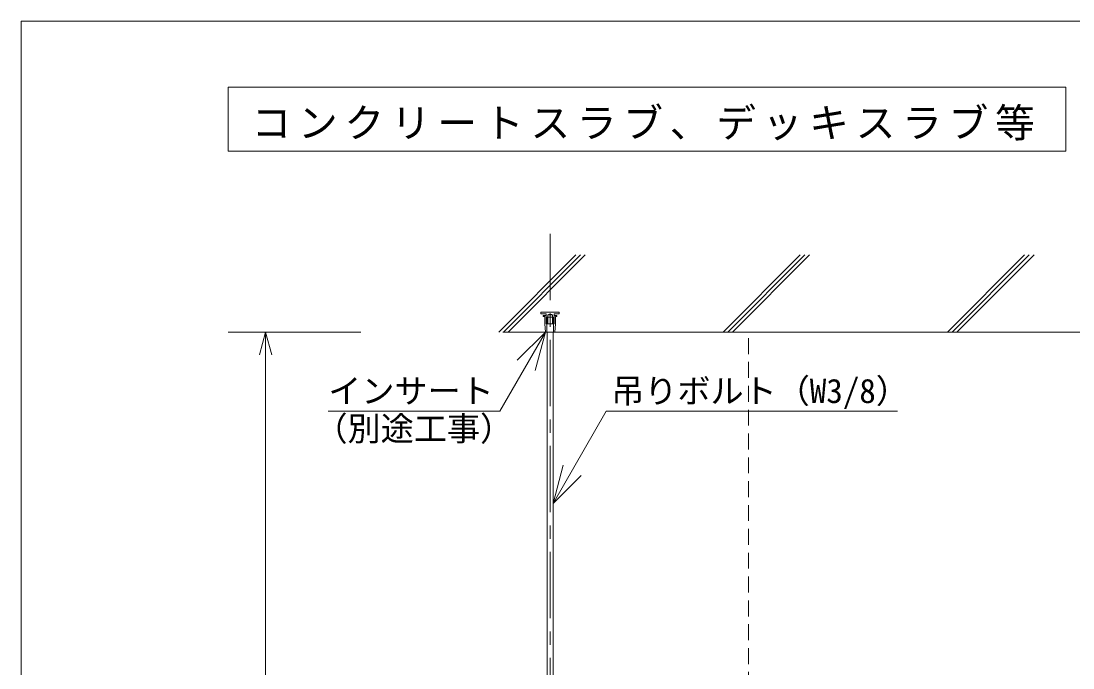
# Model space of a CAD drawing. Units: millimetres at full size, sheet at 1:20; details may follow other scales. Extents: x -4155 to 4045, y -2866 to 2834.
# Drawn here: x -878 to 711, y -883 to 94 of the extents above; entities that cross this region are included whole.
import ezdxf
from ezdxf.enums import TextEntityAlignment as Align

# ---------------------------------------------------------------- set-up
doc = ezdxf.new("R2010")
doc.units = ezdxf.units.MM
doc.header["$LTSCALE"] = 20
doc.linetypes.add('CHAIN1', pattern=[8, 5, -1, 1, -1])
doc.linetypes.add('DASHED1', pattern=[1.8, 1.2, -0.6])
for name, color, linetype, lineweight in [('1-0_断面', 7, 'Continuous', 9), ('1-1_寸法', 7, 'Continuous', 9), ('1-2_文字', 7, 'Continuous', 9), ('F-1_レイアウト', 7, 'Continuous', 9)]:
    doc.layers.add(name, color=color, linetype=linetype, lineweight=lineweight)
doc.styles.add('ＭＳ ゴシック', font='')
doc.styles.get('ＭＳ ゴシック').set_extended_font_data('MS Gothic')

msp = doc.modelspace()

# ---------------------------------------------------------------- linework, layer by layer
at = {"layer": '1-0_断面', "color": 4, "linetype": 'CHAIN1'}
msp.add_line((-78.74, -227.85), (-78.74, -1887.65), dxfattribs=at)
at = {"layer": '1-0_断面'}
for p, q in [((-92.74, -346.01), (-92.74, -348.51)), ((-64.74, -346.01), (-92.74, -346.01)), ((-92.74, -348.51), (-84.74, -348.51)), ((-84.74, -348.51), (-84.74, -363.51)), ((-82.24, -350.01), (-78.74, -348.51)), ((-78.74, -348.51), (-75.24, -350.01)), ((-72.74, -348.51), (-64.74, -348.51)), ((-72.74, -363.51), (-72.74, -348.51)), ((-64.74, -348.51), (-64.74, -346.01)), ((-89.24, -351.01), (-89.24, -352.51)), ((-89.24, -351.01), (-84.74, -351.01)), ((-89.24, -352.51), (-86.74, -352.51)), ((-86.74, -352.51), (-86.74, -363.51)), ((-86.74, -363.51), (-85.74, -376.01)), ((-84.74, -363.51), (-82.24, -363.51)), ((-83.74, -363.51), (-83.74, -376.01)), ((-83.24, -353.51), (-83.24, -363.51)), ((-83.24, -353.51), (-74.24, -353.51)), ((-82.24, -363.51), (-82.24, -350.01)), ((-82.24, -350.01), (-75.24, -350.01)), ((-82.24, -363.51), (-75.24, -363.51)), ((-75.24, -350.01), (-75.24, -363.51)), ((-75.24, -363.51), (-72.74, -363.51)), ((-74.24, -353.51), (-74.24, -363.51)), ((-73.74, -363.51), (-73.74, -376.01)), ((-72.74, -351.01), (-68.24, -351.01)), ((-70.74, -363.51), (-71.74, -376.01)), ((-70.74, -352.51), (-70.74, -363.51)), ((-70.74, -352.51), (-68.24, -352.51)), ((-68.24, -351.01), (-68.24, -352.51)), ((-149.9, -376.01), (2371.26, -376.01)), ((-85.74, -376.01), (-71.74, -376.01)), ((-83.24, -1695.51), (-83.24, -376.01)), ((-74.24, -1695.51), (-74.24, -376.01))]:
    msp.add_line(p, q, dxfattribs=at)
at = {"layer": '1-0_断面', "linetype": 'DASHED1'}
msp.add_line((221.26, -913.09), (221.26, -376.01), dxfattribs=at)
at = {"layer": '1-1_寸法'}
for p, q in [((-156.34, -376.01), (-39.61, -259.28)), ((-149.27, -376.01), (-32.53, -259.28)), ((-142.2, -376.01), (-25.46, -259.28)), ((182.59, -376.01), (299.32, -259.28)), ((189.66, -376.01), (306.4, -259.28)), ((196.73, -376.01), (313.47, -259.28)), ((521.52, -376.01), (638.25, -259.28)), ((528.59, -376.01), (645.33, -259.28)), ((535.66, -376.01), (652.4, -259.28))]:
    msp.add_line(p, q, dxfattribs=at)
at = {"layer": '1-2_文字'}
for p, q in [((-565.12, -102.75), (-565.12, -6.38)), ((-364.43, -376.01), (-565.12, -376.01)), ((-508.36, -376.01), (-517.54, -410.3)), ((-508.36, -376.01), (-499.17, -410.3)), ((-508.36, -376.01), (-508.36, -1876.01)), ((-85.74, -376.01), (-154.63, -495.33)), ((-85.74, -376.01), (-128.17, -418.44)), ((-85.74, -376.01), (-101.27, -433.97)), ((-413.78, -495.33), (-154.63, -495.33)), ((6.3, -495.33), (-74.24, -634.83)), ((6.3, -495.33), (446.07, -495.33)), ((-74.24, -634.83), (-58.72, -576.88)), ((-74.24, -634.83), (-31.82, -592.41))]:
    msp.add_line(p, q, dxfattribs=at)
msp.add_lwpolyline([(-565.12, -6.38), (700.73, -6.38), (700.73, -102.75), (-565.12, -102.75)], dxfattribs=at)
at = {"layer": 'F-1_レイアウト'}
for p, q in [((4045.15, 93.62), (-877.93, 93.62)), ((-877.93, 93.62), (-877.93, -2505.65))]:
    msp.add_line(p, q, dxfattribs=at)

# ---------------------------------------------------------------- texts
at = {"layer": '1-2_文字', "style": 'ＭＳ ゴシック'}
for s, p in [('インサート', (-413.78, -494.06)), ('吊りボルト（W3/8）', (13.66, -494.06)), ('（別途工事）', (-434.57, -550.98))]:
    msp.add_text(s, height=36.66, dxfattribs=at).set_placement(p, align=Align.BOTTOM_LEFT)
at = {"layer": '1-2_文字', "insert": (-529.7, -86.74), "char_height": 43.99, "attachment_point": 7, "style": 'ＭＳ ゴシック'}
msp.add_mtext('\\T1.17;コンクリートスラブ、デッキスラブ等', dxfattribs=at)

doc.saveas('drawing.dxf')
